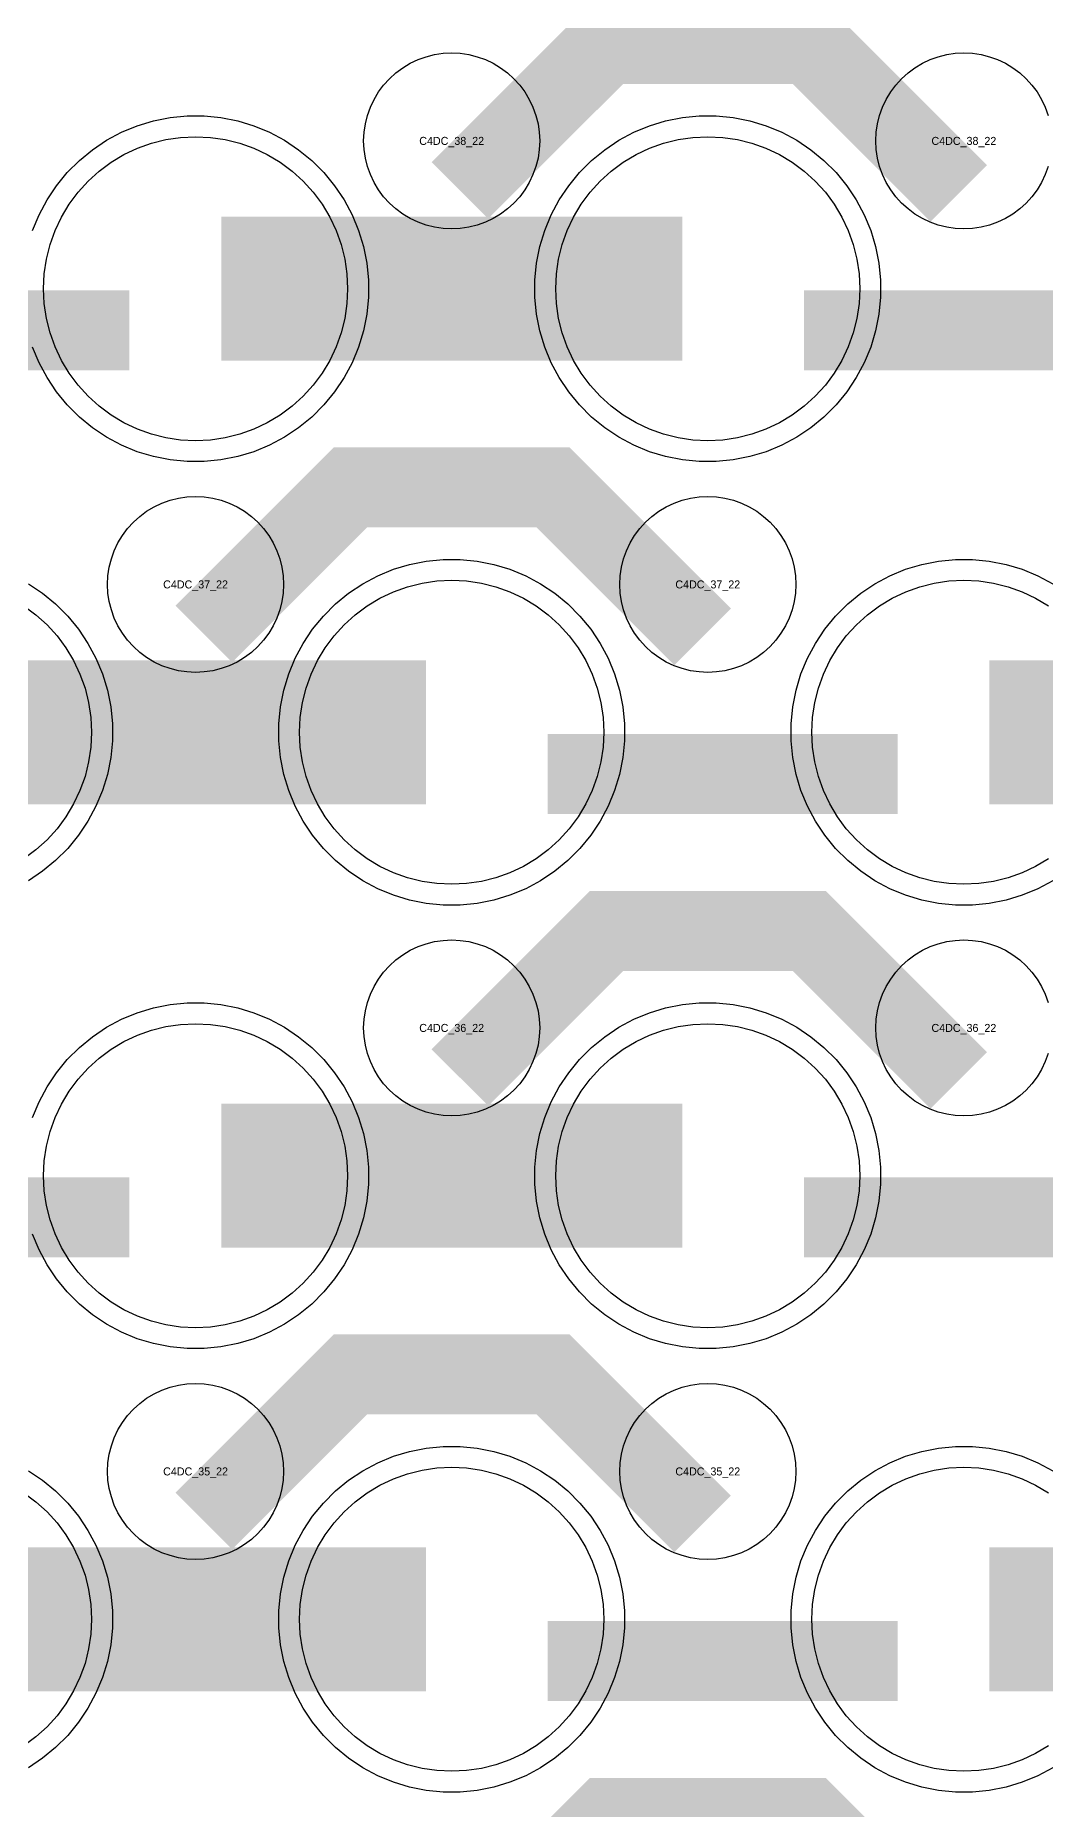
# Model space of a CAD drawing. Extents: x -11880 to 11880, y -14992 to 14992.
# Drawn here: x -5010 to -4694, y -10049 to -9495 of the extents above; entities that cross this region are included whole.
import ezdxf
from ezdxf.enums import TextEntityAlignment as Align

# ---------------------------------------------------------------- set-up
doc = ezdxf.new("R2010")
doc.units = 0
doc.header["$MEASUREMENT"] = 0
for name, color, linetype in [('GDS_775_DT_237', 138, 'CONTINUOUS'), ('RDL1_FS', 34, 'CONTINUOUS'), ('RDL_BS', 160, 'CONTINUOUS')]:
    doc.layers.add(name, color=color, linetype=linetype)

msp = doc.modelspace()

# ---------------------------------------------------------------- linework, layer by layer
at = {"layer": 'RDL1_FS'}
for points in [[(-4960, -9621.639), (-4964.657, -9621.41), (-4969.268, -9620.726), (-4973.791, -9619.594), (-4978.181, -9618.022), (-4982.395, -9616.03), (-4986.395, -9613.632), (-4990.14, -9610.854), (-4993.594, -9607.724), (-4996.724, -9604.27), (-4999.502, -9600.525), (-5001.9, -9596.525), (-5003.892, -9592.311), (-5005.464, -9587.921), (-5006.596, -9583.398), (-5007.28, -9578.787), (-5007.509, -9574.13), (-5007.28, -9569.473), (-5006.596, -9564.862), (-5005.464, -9560.339), (-5003.892, -9555.949), (-5001.9, -9551.735), (-4999.502, -9547.735), (-4996.724, -9543.99), (-4993.594, -9540.536), (-4990.14, -9537.406), (-4986.395, -9534.628), (-4982.395, -9532.23), (-4978.181, -9530.238), (-4973.791, -9528.666), (-4969.268, -9527.534), (-4964.657, -9526.85), (-4960, -9526.621), (-4955.343, -9526.85), (-4950.732, -9527.534), (-4946.209, -9528.666), (-4941.819, -9530.238), (-4937.605, -9532.23), (-4933.605, -9534.628), (-4929.86, -9537.406), (-4926.406, -9540.536), (-4923.276, -9543.99), (-4920.498, -9547.735), (-4918.1, -9551.735), (-4916.108, -9555.949), (-4914.536, -9560.339), (-4913.404, -9564.862), (-4912.72, -9569.473), (-4912.491, -9574.13), (-4912.72, -9578.787), (-4913.404, -9583.398), (-4914.536, -9587.921), (-4916.108, -9592.311), (-4918.1, -9596.525), (-4920.498, -9600.525), (-4923.276, -9604.27), (-4926.406, -9607.724), (-4929.86, -9610.854), (-4933.605, -9613.632), (-4937.605, -9616.03), (-4941.819, -9618.022), (-4946.209, -9619.594), (-4950.732, -9620.726), (-4955.343, -9621.41)], [(-4800, -9621.639), (-4804.657, -9621.41), (-4809.268, -9620.726), (-4813.791, -9619.594), (-4818.181, -9618.022), (-4822.395, -9616.03), (-4826.395, -9613.632), (-4830.14, -9610.854), (-4833.594, -9607.724), (-4836.724, -9604.27), (-4839.502, -9600.525), (-4841.9, -9596.525), (-4843.892, -9592.311), (-4845.464, -9587.921), (-4846.596, -9583.398), (-4847.28, -9578.787), (-4847.509, -9574.13), (-4847.28, -9569.473), (-4846.596, -9564.862), (-4845.464, -9560.339), (-4843.892, -9555.949), (-4841.9, -9551.735), (-4839.502, -9547.735), (-4836.724, -9543.99), (-4833.594, -9540.536), (-4830.14, -9537.406), (-4826.395, -9534.628), (-4822.395, -9532.23), (-4818.181, -9530.238), (-4813.791, -9528.666), (-4809.268, -9527.534), (-4804.657, -9526.85), (-4800, -9526.621), (-4795.343, -9526.85), (-4790.732, -9527.534), (-4786.209, -9528.666), (-4781.819, -9530.238), (-4777.605, -9532.23), (-4773.605, -9534.628), (-4769.86, -9537.406), (-4766.406, -9540.536), (-4763.276, -9543.99), (-4760.498, -9547.735), (-4758.1, -9551.735), (-4756.108, -9555.949), (-4754.536, -9560.339), (-4753.404, -9564.862), (-4752.72, -9569.473), (-4752.491, -9574.13), (-4752.72, -9578.787), (-4753.404, -9583.398), (-4754.536, -9587.921), (-4756.108, -9592.311), (-4758.1, -9596.525), (-4760.498, -9600.525), (-4763.276, -9604.27), (-4766.406, -9607.724), (-4769.86, -9610.854), (-4773.605, -9613.632), (-4777.605, -9616.03), (-4781.819, -9618.022), (-4786.209, -9619.594), (-4790.732, -9620.726), (-4795.343, -9621.41)], [(-4880, -9760.204), (-4884.657, -9759.975), (-4889.268, -9759.291), (-4893.791, -9758.159), (-4898.181, -9756.587), (-4902.395, -9754.595), (-4906.395, -9752.197), (-4910.14, -9749.419), (-4913.594, -9746.289), (-4916.724, -9742.835), (-4919.502, -9739.09), (-4921.9, -9735.09), (-4923.892, -9730.876), (-4925.464, -9726.486), (-4926.596, -9721.963), (-4927.28, -9717.352), (-4927.509, -9712.695), (-4927.28, -9708.038), (-4926.596, -9703.427), (-4925.464, -9698.904), (-4923.892, -9694.514), (-4921.9, -9690.3), (-4919.502, -9686.3), (-4916.724, -9682.555), (-4913.594, -9679.101), (-4910.14, -9675.971), (-4906.395, -9673.193), (-4902.395, -9670.795), (-4898.181, -9668.803), (-4893.791, -9667.231), (-4889.268, -9666.099), (-4884.657, -9665.415), (-4880, -9665.186), (-4875.343, -9665.415), (-4870.732, -9666.099), (-4866.209, -9667.231), (-4861.819, -9668.803), (-4857.605, -9670.795), (-4853.605, -9673.193), (-4849.86, -9675.971), (-4846.406, -9679.101), (-4843.276, -9682.555), (-4840.498, -9686.3), (-4838.1, -9690.3), (-4836.108, -9694.514), (-4834.536, -9698.904), (-4833.404, -9703.427), (-4832.72, -9708.038), (-4832.491, -9712.695), (-4832.72, -9717.352), (-4833.404, -9721.963), (-4834.536, -9726.486), (-4836.108, -9730.876), (-4838.1, -9735.09), (-4840.498, -9739.09), (-4843.276, -9742.835), (-4846.406, -9746.289), (-4849.86, -9749.419), (-4853.605, -9752.197), (-4857.605, -9754.595), (-4861.819, -9756.587), (-4866.209, -9758.159), (-4870.732, -9759.291), (-4875.343, -9759.975)]]:
    msp.add_lwpolyline(points, close=True, dxfattribs=at)
for points in [[(-4951.998, -9574.13, 45, 45, 0), (-4879.998, -9574.13, 45, 45, 0)], [(-4879.998, -9574.13, 45, 45, 0), (-4807.998, -9574.13, 45, 45, 0)], [(-5031.998, -9712.695, 45, 45, 0), (-4959.998, -9712.695, 45, 45, 0)], [(-4959.998, -9712.695, 45, 45, 0), (-4887.998, -9712.695, 45, 45, 0)], [(-4711.998, -9712.695, 45, 45, 0), (-4639.998, -9712.695, 45, 45, 0)]]:
    msp.add_lwpolyline(points, format="xyseb", dxfattribs=at)
for points in [[(-4693.605, -9752.197), (-4697.605, -9754.595), (-4701.819, -9756.587), (-4706.209, -9758.159), (-4710.732, -9759.291), (-4715.343, -9759.975), (-4720, -9760.204), (-4724.657, -9759.975), (-4729.268, -9759.291), (-4733.791, -9758.159), (-4738.181, -9756.587), (-4742.395, -9754.595), (-4746.395, -9752.197), (-4750.14, -9749.419), (-4753.594, -9746.289), (-4756.724, -9742.835), (-4759.502, -9739.09), (-4761.9, -9735.09), (-4763.892, -9730.876), (-4765.464, -9726.486), (-4766.596, -9721.963), (-4767.28, -9717.352), (-4767.509, -9712.695), (-4767.28, -9708.038), (-4766.596, -9703.427), (-4765.464, -9698.904), (-4763.892, -9694.514), (-4761.9, -9690.3), (-4759.502, -9686.3), (-4756.724, -9682.555), (-4753.594, -9679.101), (-4750.14, -9675.971), (-4746.395, -9673.193), (-4742.395, -9670.795), (-4738.181, -9668.803), (-4733.791, -9667.231), (-4729.268, -9666.099), (-4724.657, -9665.415), (-4720, -9665.186), (-4715.343, -9665.415), (-4710.732, -9666.099), (-4706.209, -9667.231), (-4701.819, -9668.803), (-4697.605, -9670.795), (-4693.605, -9673.193)], [(-5013.605, -9673.193), (-5009.86, -9675.971), (-5006.406, -9679.101), (-5003.276, -9682.555), (-5000.498, -9686.3), (-4998.1, -9690.3), (-4996.108, -9694.514), (-4994.536, -9698.904), (-4993.404, -9703.427), (-4992.72, -9708.038), (-4992.491, -9712.695), (-4992.72, -9717.352), (-4993.404, -9721.963), (-4994.536, -9726.486), (-4996.108, -9730.876), (-4998.1, -9735.09), (-5000.498, -9739.09), (-5003.276, -9742.835), (-5006.406, -9746.289), (-5009.86, -9749.419), (-5013.605, -9752.197)]]:
    msp.add_lwpolyline(points, dxfattribs=at)
at = {"layer": 'RDL1_FS', "color": 240, "true_color": 0xed1f24}
for points in [[(-4960, -9898.769), (-4964.657, -9898.54), (-4969.268, -9897.856), (-4973.791, -9896.724), (-4978.181, -9895.152), (-4982.395, -9893.16), (-4986.395, -9890.762), (-4990.14, -9887.984), (-4993.594, -9884.854), (-4996.724, -9881.4), (-4999.502, -9877.655), (-5001.9, -9873.655), (-5003.892, -9869.441), (-5005.464, -9865.051), (-5006.596, -9860.528), (-5007.28, -9855.917), (-5007.509, -9851.26), (-5007.28, -9846.603), (-5006.596, -9841.992), (-5005.464, -9837.469), (-5003.892, -9833.079), (-5001.9, -9828.865), (-4999.502, -9824.865), (-4996.724, -9821.12), (-4993.594, -9817.666), (-4990.14, -9814.536), (-4986.395, -9811.758), (-4982.395, -9809.36), (-4978.181, -9807.368), (-4973.791, -9805.796), (-4969.268, -9804.664), (-4964.657, -9803.98), (-4960, -9803.751), (-4955.343, -9803.98), (-4950.732, -9804.664), (-4946.209, -9805.796), (-4941.819, -9807.368), (-4937.605, -9809.36), (-4933.605, -9811.758), (-4929.86, -9814.536), (-4926.406, -9817.666), (-4923.276, -9821.12), (-4920.498, -9824.865), (-4918.1, -9828.865), (-4916.108, -9833.079), (-4914.536, -9837.469), (-4913.404, -9841.992), (-4912.72, -9846.603), (-4912.491, -9851.26), (-4912.72, -9855.917), (-4913.404, -9860.528), (-4914.536, -9865.051), (-4916.108, -9869.441), (-4918.1, -9873.655), (-4920.498, -9877.655), (-4923.276, -9881.4), (-4926.406, -9884.854), (-4929.86, -9887.984), (-4933.605, -9890.762), (-4937.605, -9893.16), (-4941.819, -9895.152), (-4946.209, -9896.724), (-4950.732, -9897.856), (-4955.343, -9898.54)], [(-4800, -9898.769), (-4804.657, -9898.54), (-4809.268, -9897.856), (-4813.791, -9896.724), (-4818.181, -9895.152), (-4822.395, -9893.16), (-4826.395, -9890.762), (-4830.14, -9887.984), (-4833.594, -9884.854), (-4836.724, -9881.4), (-4839.502, -9877.655), (-4841.9, -9873.655), (-4843.892, -9869.441), (-4845.464, -9865.051), (-4846.596, -9860.528), (-4847.28, -9855.917), (-4847.509, -9851.26), (-4847.28, -9846.603), (-4846.596, -9841.992), (-4845.464, -9837.469), (-4843.892, -9833.079), (-4841.9, -9828.865), (-4839.502, -9824.865), (-4836.724, -9821.12), (-4833.594, -9817.666), (-4830.14, -9814.536), (-4826.395, -9811.758), (-4822.395, -9809.36), (-4818.181, -9807.368), (-4813.791, -9805.796), (-4809.268, -9804.664), (-4804.657, -9803.98), (-4800, -9803.751), (-4795.343, -9803.98), (-4790.732, -9804.664), (-4786.209, -9805.796), (-4781.819, -9807.368), (-4777.605, -9809.36), (-4773.605, -9811.758), (-4769.86, -9814.536), (-4766.406, -9817.666), (-4763.276, -9821.12), (-4760.498, -9824.865), (-4758.1, -9828.865), (-4756.108, -9833.079), (-4754.536, -9837.469), (-4753.404, -9841.992), (-4752.72, -9846.603), (-4752.491, -9851.26), (-4752.72, -9855.917), (-4753.404, -9860.528), (-4754.536, -9865.051), (-4756.108, -9869.441), (-4758.1, -9873.655), (-4760.498, -9877.655), (-4763.276, -9881.4), (-4766.406, -9884.854), (-4769.86, -9887.984), (-4773.605, -9890.762), (-4777.605, -9893.16), (-4781.819, -9895.152), (-4786.209, -9896.724), (-4790.732, -9897.856), (-4795.343, -9898.54)], [(-4880, -10037.329), (-4884.657, -10037.1), (-4889.268, -10036.416), (-4893.791, -10035.284), (-4898.181, -10033.712), (-4902.395, -10031.72), (-4906.395, -10029.322), (-4910.14, -10026.544), (-4913.594, -10023.414), (-4916.724, -10019.96), (-4919.502, -10016.215), (-4921.9, -10012.215), (-4923.892, -10008.001), (-4925.464, -10003.611), (-4926.596, -9999.088), (-4927.28, -9994.477), (-4927.509, -9989.82), (-4927.28, -9985.163), (-4926.596, -9980.552), (-4925.464, -9976.029), (-4923.892, -9971.639), (-4921.9, -9967.425), (-4919.502, -9963.425), (-4916.724, -9959.68), (-4913.594, -9956.226), (-4910.14, -9953.096), (-4906.395, -9950.318), (-4902.395, -9947.92), (-4898.181, -9945.928), (-4893.791, -9944.356), (-4889.268, -9943.224), (-4884.657, -9942.54), (-4880, -9942.311), (-4875.343, -9942.54), (-4870.732, -9943.224), (-4866.209, -9944.356), (-4861.819, -9945.928), (-4857.605, -9947.92), (-4853.605, -9950.318), (-4849.86, -9953.096), (-4846.406, -9956.226), (-4843.276, -9959.68), (-4840.498, -9963.425), (-4838.1, -9967.425), (-4836.108, -9971.639), (-4834.536, -9976.029), (-4833.404, -9980.552), (-4832.72, -9985.163), (-4832.491, -9989.82), (-4832.72, -9994.477), (-4833.404, -9999.088), (-4834.536, -10003.611), (-4836.108, -10008.001), (-4838.1, -10012.215), (-4840.498, -10016.215), (-4843.276, -10019.96), (-4846.406, -10023.414), (-4849.86, -10026.544), (-4853.605, -10029.322), (-4857.605, -10031.72), (-4861.819, -10033.712), (-4866.209, -10035.284), (-4870.732, -10036.416), (-4875.343, -10037.1)]]:
    msp.add_lwpolyline(points, close=True, dxfattribs=at)
for points in [[(-4951.998, -9851.26, 45, 45, 0), (-4879.998, -9851.26, 45, 45, 0)], [(-4879.998, -9851.26, 45, 45, 0), (-4807.998, -9851.26, 45, 45, 0)], [(-5031.998, -9989.82, 45, 45, 0), (-4959.998, -9989.82, 45, 45, 0)], [(-4959.998, -9989.82, 45, 45, 0), (-4887.998, -9989.82, 45, 45, 0)], [(-4711.998, -9989.82, 45, 45, 0), (-4639.998, -9989.82, 45, 45, 0)]]:
    msp.add_lwpolyline(points, format="xyseb", dxfattribs=at)
for points in [[(-4693.605, -10029.322), (-4697.605, -10031.72), (-4701.819, -10033.712), (-4706.209, -10035.284), (-4710.732, -10036.416), (-4715.343, -10037.1), (-4720, -10037.329), (-4724.657, -10037.1), (-4729.268, -10036.416), (-4733.791, -10035.284), (-4738.181, -10033.712), (-4742.395, -10031.72), (-4746.395, -10029.322), (-4750.14, -10026.544), (-4753.594, -10023.414), (-4756.724, -10019.96), (-4759.502, -10016.215), (-4761.9, -10012.215), (-4763.892, -10008.001), (-4765.464, -10003.611), (-4766.596, -9999.088), (-4767.28, -9994.477), (-4767.509, -9989.82), (-4767.28, -9985.163), (-4766.596, -9980.552), (-4765.464, -9976.029), (-4763.892, -9971.639), (-4761.9, -9967.425), (-4759.502, -9963.425), (-4756.724, -9959.68), (-4753.594, -9956.226), (-4750.14, -9953.096), (-4746.395, -9950.318), (-4742.395, -9947.92), (-4738.181, -9945.928), (-4733.791, -9944.356), (-4729.268, -9943.224), (-4724.657, -9942.54), (-4720, -9942.311), (-4715.343, -9942.54), (-4710.732, -9943.224), (-4706.209, -9944.356), (-4701.819, -9945.928), (-4697.605, -9947.92), (-4693.605, -9950.318)], [(-5013.605, -9950.318), (-5009.86, -9953.096), (-5006.406, -9956.226), (-5003.276, -9959.68), (-5000.498, -9963.425), (-4998.1, -9967.425), (-4996.108, -9971.639), (-4994.536, -9976.029), (-4993.404, -9980.552), (-4992.72, -9985.163), (-4992.491, -9989.82), (-4992.72, -9994.477), (-4993.404, -9999.088), (-4994.536, -10003.611), (-4996.108, -10008.001), (-4998.1, -10012.215), (-5000.498, -10016.215), (-5003.276, -10019.96), (-5006.406, -10023.414), (-5009.86, -10026.544), (-5013.605, -10029.322)]]:
    msp.add_lwpolyline(points, dxfattribs=at)
at = {"layer": 'RDL_BS'}
for points in [[(-4877.438, -9543.444, 25, 25, 0), (-4831.623, -9497.629, 25, 25, 0), (-4798.07, -9497.629, 25, 25, 0)], [(-4721.599, -9544.343, 25, 25, 0), (-4768.313, -9497.629, 25, 25, 0), (-4798.071, -9497.629, 25, 25, 0)], [(-5089.984, -9587.143, 25, 25, 0), (-4980.719, -9587.143, 25, 25, 0)], [(-4769.984, -9587.143, 25, 25, 0), (-4660.719, -9587.143, 25, 25, 0)], [(-4957.438, -9682.009, 25, 25, 0), (-4911.623, -9636.194, 25, 25, 0), (-4878.07, -9636.194, 25, 25, 0)], [(-4801.599, -9682.908, 25, 25, 0), (-4848.313, -9636.194, 25, 25, 0), (-4878.071, -9636.194, 25, 25, 0)], [(-4849.984, -9725.708, 25, 25, 0), (-4740.719, -9725.708, 25, 25, 0)], [(-4877.438, -9820.574, 25, 25, 0), (-4831.623, -9774.759, 25, 25, 0), (-4798.07, -9774.759, 25, 25, 0)], [(-4721.599, -9821.473, 25, 25, 0), (-4768.313, -9774.759, 25, 25, 0), (-4798.071, -9774.759, 25, 25, 0)], [(-4957.438, -9959.134, 25, 25, 0), (-4911.623, -9913.319, 25, 25, 0), (-4878.07, -9913.319, 25, 25, 0)], [(-4801.599, -9960.033, 25, 25, 0), (-4848.313, -9913.319, 25, 25, 0), (-4878.071, -9913.319, 25, 25, 0)], [(-4877.438, -10097.699, 25, 25, 0), (-4831.623, -10051.884, 25, 25, 0), (-4798.07, -10051.884, 25, 25, 0)], [(-4721.599, -10098.598, 25, 25, 0), (-4768.313, -10051.884, 25, 25, 0), (-4798.071, -10051.884, 25, 25, 0)]]:
    msp.add_lwpolyline(points, format="xyseb", dxfattribs=at)
for points in [[(-4880, -9555.436), (-4882.693, -9555.304), (-4885.365, -9554.908), (-4887.984, -9554.251), (-4890.519, -9553.344), (-4892.956, -9552.192), (-4895.28, -9550.799), (-4897.443, -9549.196), (-4899.442, -9547.384), (-4901.254, -9545.385), (-4902.857, -9543.222), (-4904.25, -9540.898), (-4905.402, -9538.461), (-4906.309, -9535.926), (-4906.966, -9533.307), (-4907.362, -9530.635), (-4907.494, -9527.942), (-4907.362, -9525.249), (-4906.966, -9522.577), (-4906.309, -9519.958), (-4905.402, -9517.423), (-4904.25, -9514.986), (-4902.857, -9512.662), (-4901.254, -9510.499), (-4899.442, -9508.5), (-4897.443, -9506.688), (-4895.28, -9505.085), (-4892.956, -9503.692), (-4890.519, -9502.54), (-4887.984, -9501.633), (-4885.365, -9500.976), (-4882.693, -9500.58), (-4880, -9500.448), (-4877.307, -9500.58), (-4874.635, -9500.976), (-4872.016, -9501.633), (-4869.481, -9502.54), (-4867.044, -9503.692), (-4864.72, -9505.085), (-4862.557, -9506.688), (-4860.558, -9508.5), (-4858.746, -9510.499), (-4857.143, -9512.662), (-4855.75, -9514.986), (-4854.598, -9517.423), (-4853.691, -9519.958), (-4853.034, -9522.577), (-4852.638, -9525.249), (-4852.506, -9527.942), (-4852.638, -9530.635), (-4853.034, -9533.307), (-4853.691, -9535.926), (-4854.598, -9538.461), (-4855.75, -9540.898), (-4857.143, -9543.222), (-4858.746, -9545.385), (-4860.558, -9547.384), (-4862.557, -9549.196), (-4864.72, -9550.799), (-4867.044, -9552.192), (-4869.481, -9553.344), (-4872.016, -9554.251), (-4874.635, -9554.908), (-4877.307, -9555.304)], [(-4802.644, -9628.13), (-4807.938, -9627.613), (-4813.165, -9626.567), (-4818.205, -9625.036), (-4823.115, -9623.005), (-4827.777, -9620.513), (-4832.191, -9617.566), (-4836.292, -9614.204), (-4840.074, -9610.422), (-4843.436, -9606.321), (-4846.383, -9601.907), (-4848.875, -9597.245), (-4850.906, -9592.335), (-4852.437, -9587.295), (-4853.483, -9582.068), (-4854, -9576.774), (-4854, -9571.486), (-4853.483, -9566.192), (-4852.437, -9560.965), (-4850.906, -9555.925), (-4848.875, -9551.015), (-4846.383, -9546.353), (-4843.436, -9541.939), (-4840.074, -9537.838), (-4836.292, -9534.056), (-4832.191, -9530.694), (-4827.777, -9527.747), (-4823.115, -9525.255), (-4818.205, -9523.224), (-4813.165, -9521.693), (-4807.938, -9520.647), (-4802.644, -9520.13), (-4797.356, -9520.13), (-4792.062, -9520.647), (-4786.835, -9521.693), (-4781.795, -9523.224), (-4776.885, -9525.255), (-4772.223, -9527.747), (-4767.809, -9530.694), (-4763.708, -9534.056), (-4759.926, -9537.838), (-4756.564, -9541.939), (-4753.617, -9546.353), (-4751.125, -9551.015), (-4749.094, -9555.925), (-4747.563, -9560.965), (-4746.517, -9566.192), (-4746, -9571.486), (-4746, -9576.774), (-4746.517, -9582.068), (-4747.563, -9587.295), (-4749.094, -9592.335), (-4751.125, -9597.245), (-4753.617, -9601.907), (-4756.564, -9606.321), (-4759.926, -9610.422), (-4763.708, -9614.204), (-4767.809, -9617.566), (-4772.223, -9620.513), (-4776.885, -9623.005), (-4781.795, -9625.036), (-4786.835, -9626.567), (-4792.062, -9627.613), (-4797.356, -9628.13)], [(-4960, -9694.001), (-4962.693, -9693.869), (-4965.365, -9693.473), (-4967.984, -9692.816), (-4970.519, -9691.909), (-4972.956, -9690.757), (-4975.28, -9689.364), (-4977.443, -9687.761), (-4979.442, -9685.949), (-4981.254, -9683.95), (-4982.857, -9681.787), (-4984.25, -9679.463), (-4985.402, -9677.026), (-4986.309, -9674.491), (-4986.966, -9671.872), (-4987.362, -9669.2), (-4987.494, -9666.507), (-4987.362, -9663.814), (-4986.966, -9661.142), (-4986.309, -9658.523), (-4985.402, -9655.988), (-4984.25, -9653.551), (-4982.857, -9651.227), (-4981.254, -9649.064), (-4979.442, -9647.065), (-4977.443, -9645.253), (-4975.28, -9643.65), (-4972.956, -9642.257), (-4970.519, -9641.105), (-4967.984, -9640.198), (-4965.365, -9639.541), (-4962.693, -9639.145), (-4960, -9639.013), (-4957.307, -9639.145), (-4954.635, -9639.541), (-4952.016, -9640.198), (-4949.481, -9641.105), (-4947.044, -9642.257), (-4944.72, -9643.65), (-4942.557, -9645.253), (-4940.558, -9647.065), (-4938.746, -9649.064), (-4937.143, -9651.227), (-4935.75, -9653.551), (-4934.598, -9655.988), (-4933.691, -9658.523), (-4933.034, -9661.142), (-4932.638, -9663.814), (-4932.506, -9666.507), (-4932.638, -9669.2), (-4933.034, -9671.872), (-4933.691, -9674.491), (-4934.598, -9677.026), (-4935.75, -9679.463), (-4937.143, -9681.787), (-4938.746, -9683.95), (-4940.558, -9685.949), (-4942.557, -9687.761), (-4944.72, -9689.364), (-4947.044, -9690.757), (-4949.481, -9691.909), (-4952.016, -9692.816), (-4954.635, -9693.473), (-4957.307, -9693.869)], [(-4800, -9694.001), (-4802.693, -9693.869), (-4805.365, -9693.473), (-4807.984, -9692.816), (-4810.519, -9691.909), (-4812.956, -9690.757), (-4815.28, -9689.364), (-4817.443, -9687.761), (-4819.442, -9685.949), (-4821.254, -9683.95), (-4822.857, -9681.787), (-4824.25, -9679.463), (-4825.402, -9677.026), (-4826.309, -9674.491), (-4826.966, -9671.872), (-4827.362, -9669.2), (-4827.494, -9666.507), (-4827.362, -9663.814), (-4826.966, -9661.142), (-4826.309, -9658.523), (-4825.402, -9655.988), (-4824.25, -9653.551), (-4822.857, -9651.227), (-4821.254, -9649.064), (-4819.442, -9647.065), (-4817.443, -9645.253), (-4815.28, -9643.65), (-4812.956, -9642.257), (-4810.519, -9641.105), (-4807.984, -9640.198), (-4805.365, -9639.541), (-4802.693, -9639.145), (-4800, -9639.013), (-4797.307, -9639.145), (-4794.635, -9639.541), (-4792.016, -9640.198), (-4789.481, -9641.105), (-4787.044, -9642.257), (-4784.72, -9643.65), (-4782.557, -9645.253), (-4780.558, -9647.065), (-4778.746, -9649.064), (-4777.143, -9651.227), (-4775.75, -9653.551), (-4774.598, -9655.988), (-4773.691, -9658.523), (-4773.034, -9661.142), (-4772.638, -9663.814), (-4772.506, -9666.507), (-4772.638, -9669.2), (-4773.034, -9671.872), (-4773.691, -9674.491), (-4774.598, -9677.026), (-4775.75, -9679.463), (-4777.143, -9681.787), (-4778.746, -9683.95), (-4780.558, -9685.949), (-4782.557, -9687.761), (-4784.72, -9689.364), (-4787.044, -9690.757), (-4789.481, -9691.909), (-4792.016, -9692.816), (-4794.635, -9693.473), (-4797.307, -9693.869)], [(-4882.644, -9766.695), (-4887.938, -9766.178), (-4893.165, -9765.132), (-4898.205, -9763.601), (-4903.115, -9761.57), (-4907.777, -9759.078), (-4912.191, -9756.131), (-4916.292, -9752.769), (-4920.074, -9748.987), (-4923.436, -9744.886), (-4926.383, -9740.472), (-4928.875, -9735.81), (-4930.906, -9730.9), (-4932.437, -9725.86), (-4933.483, -9720.633), (-4934, -9715.339), (-4934, -9710.051), (-4933.483, -9704.757), (-4932.437, -9699.53), (-4930.906, -9694.49), (-4928.875, -9689.58), (-4926.383, -9684.918), (-4923.436, -9680.504), (-4920.074, -9676.403), (-4916.292, -9672.621), (-4912.191, -9669.259), (-4907.777, -9666.312), (-4903.115, -9663.82), (-4898.205, -9661.789), (-4893.165, -9660.258), (-4887.938, -9659.212), (-4882.644, -9658.695), (-4877.356, -9658.695), (-4872.062, -9659.212), (-4866.835, -9660.258), (-4861.795, -9661.789), (-4856.885, -9663.82), (-4852.223, -9666.312), (-4847.809, -9669.259), (-4843.708, -9672.621), (-4839.926, -9676.403), (-4836.564, -9680.504), (-4833.617, -9684.918), (-4831.125, -9689.58), (-4829.094, -9694.49), (-4827.563, -9699.53), (-4826.517, -9704.757), (-4826, -9710.051), (-4826, -9715.339), (-4826.517, -9720.633), (-4827.563, -9725.86), (-4829.094, -9730.9), (-4831.125, -9735.81), (-4833.617, -9740.472), (-4836.564, -9744.886), (-4839.926, -9748.987), (-4843.708, -9752.769), (-4847.809, -9756.131), (-4852.223, -9759.078), (-4856.885, -9761.57), (-4861.795, -9763.601), (-4866.835, -9765.132), (-4872.062, -9766.178), (-4877.356, -9766.695)], [(-4880, -9832.566), (-4882.693, -9832.434), (-4885.365, -9832.038), (-4887.984, -9831.381), (-4890.519, -9830.474), (-4892.956, -9829.322), (-4895.28, -9827.929), (-4897.443, -9826.326), (-4899.442, -9824.514), (-4901.254, -9822.515), (-4902.857, -9820.352), (-4904.25, -9818.028), (-4905.402, -9815.591), (-4906.309, -9813.056), (-4906.966, -9810.437), (-4907.362, -9807.765), (-4907.494, -9805.072), (-4907.362, -9802.379), (-4906.966, -9799.707), (-4906.309, -9797.088), (-4905.402, -9794.553), (-4904.25, -9792.116), (-4902.857, -9789.792), (-4901.254, -9787.629), (-4899.442, -9785.63), (-4897.443, -9783.818), (-4895.28, -9782.215), (-4892.956, -9780.822), (-4890.519, -9779.67), (-4887.984, -9778.763), (-4885.365, -9778.106), (-4882.693, -9777.71), (-4880, -9777.578), (-4877.307, -9777.71), (-4874.635, -9778.106), (-4872.016, -9778.763), (-4869.481, -9779.67), (-4867.044, -9780.822), (-4864.72, -9782.215), (-4862.557, -9783.818), (-4860.558, -9785.63), (-4858.746, -9787.629), (-4857.143, -9789.792), (-4855.75, -9792.116), (-4854.598, -9794.553), (-4853.691, -9797.088), (-4853.034, -9799.707), (-4852.638, -9802.379), (-4852.506, -9805.072), (-4852.638, -9807.765), (-4853.034, -9810.437), (-4853.691, -9813.056), (-4854.598, -9815.591), (-4855.75, -9818.028), (-4857.143, -9820.352), (-4858.746, -9822.515), (-4860.558, -9824.514), (-4862.557, -9826.326), (-4864.72, -9827.929), (-4867.044, -9829.322), (-4869.481, -9830.474), (-4872.016, -9831.381), (-4874.635, -9832.038), (-4877.307, -9832.434)], [(-4960, -9971.126), (-4962.693, -9970.994), (-4965.365, -9970.598), (-4967.984, -9969.941), (-4970.519, -9969.034), (-4972.956, -9967.882), (-4975.28, -9966.489), (-4977.443, -9964.886), (-4979.442, -9963.074), (-4981.254, -9961.075), (-4982.857, -9958.912), (-4984.25, -9956.588), (-4985.402, -9954.151), (-4986.309, -9951.616), (-4986.966, -9948.997), (-4987.362, -9946.325), (-4987.494, -9943.632), (-4987.362, -9940.939), (-4986.966, -9938.267), (-4986.309, -9935.648), (-4985.402, -9933.113), (-4984.25, -9930.676), (-4982.857, -9928.352), (-4981.254, -9926.189), (-4979.442, -9924.19), (-4977.443, -9922.378), (-4975.28, -9920.775), (-4972.956, -9919.382), (-4970.519, -9918.23), (-4967.984, -9917.323), (-4965.365, -9916.666), (-4962.693, -9916.27), (-4960, -9916.138), (-4957.307, -9916.27), (-4954.635, -9916.666), (-4952.016, -9917.323), (-4949.481, -9918.23), (-4947.044, -9919.382), (-4944.72, -9920.775), (-4942.557, -9922.378), (-4940.558, -9924.19), (-4938.746, -9926.189), (-4937.143, -9928.352), (-4935.75, -9930.676), (-4934.598, -9933.113), (-4933.691, -9935.648), (-4933.034, -9938.267), (-4932.638, -9940.939), (-4932.506, -9943.632), (-4932.638, -9946.325), (-4933.034, -9948.997), (-4933.691, -9951.616), (-4934.598, -9954.151), (-4935.75, -9956.588), (-4937.143, -9958.912), (-4938.746, -9961.075), (-4940.558, -9963.074), (-4942.557, -9964.886), (-4944.72, -9966.489), (-4947.044, -9967.882), (-4949.481, -9969.034), (-4952.016, -9969.941), (-4954.635, -9970.598), (-4957.307, -9970.994)], [(-4800, -9971.126), (-4802.693, -9970.994), (-4805.365, -9970.598), (-4807.984, -9969.941), (-4810.519, -9969.034), (-4812.956, -9967.882), (-4815.28, -9966.489), (-4817.443, -9964.886), (-4819.442, -9963.074), (-4821.254, -9961.075), (-4822.857, -9958.912), (-4824.25, -9956.588), (-4825.402, -9954.151), (-4826.309, -9951.616), (-4826.966, -9948.997), (-4827.362, -9946.325), (-4827.494, -9943.632), (-4827.362, -9940.939), (-4826.966, -9938.267), (-4826.309, -9935.648), (-4825.402, -9933.113), (-4824.25, -9930.676), (-4822.857, -9928.352), (-4821.254, -9926.189), (-4819.442, -9924.19), (-4817.443, -9922.378), (-4815.28, -9920.775), (-4812.956, -9919.382), (-4810.519, -9918.23), (-4807.984, -9917.323), (-4805.365, -9916.666), (-4802.693, -9916.27), (-4800, -9916.138), (-4797.307, -9916.27), (-4794.635, -9916.666), (-4792.016, -9917.323), (-4789.481, -9918.23), (-4787.044, -9919.382), (-4784.72, -9920.775), (-4782.557, -9922.378), (-4780.558, -9924.19), (-4778.746, -9926.189), (-4777.143, -9928.352), (-4775.75, -9930.676), (-4774.598, -9933.113), (-4773.691, -9935.648), (-4773.034, -9938.267), (-4772.638, -9940.939), (-4772.506, -9943.632), (-4772.638, -9946.325), (-4773.034, -9948.997), (-4773.691, -9951.616), (-4774.598, -9954.151), (-4775.75, -9956.588), (-4777.143, -9958.912), (-4778.746, -9961.075), (-4780.558, -9963.074), (-4782.557, -9964.886), (-4784.72, -9966.489), (-4787.044, -9967.882), (-4789.481, -9969.034), (-4792.016, -9969.941), (-4794.635, -9970.598), (-4797.307, -9970.994)]]:
    msp.add_lwpolyline(points, close=True, dxfattribs=at)
for points in [[(-4693.691, -9535.926), (-4694.598, -9538.461), (-4695.75, -9540.898), (-4697.143, -9543.222), (-4698.746, -9545.385), (-4700.558, -9547.384), (-4702.557, -9549.196), (-4704.72, -9550.799), (-4707.044, -9552.192), (-4709.481, -9553.344), (-4712.016, -9554.251), (-4714.635, -9554.908), (-4717.307, -9555.304), (-4720, -9555.436), (-4722.693, -9555.304), (-4725.365, -9554.908), (-4727.984, -9554.251), (-4730.519, -9553.344), (-4732.956, -9552.192), (-4735.28, -9550.799), (-4737.443, -9549.196), (-4739.442, -9547.384), (-4741.254, -9545.385), (-4742.857, -9543.222), (-4744.25, -9540.898), (-4745.402, -9538.461), (-4746.309, -9535.926), (-4746.966, -9533.307), (-4747.362, -9530.635), (-4747.494, -9527.942), (-4747.362, -9525.249), (-4746.966, -9522.577), (-4746.309, -9519.958), (-4745.402, -9517.423), (-4744.25, -9514.986), (-4742.857, -9512.662), (-4741.254, -9510.499), (-4739.442, -9508.5), (-4737.443, -9506.688), (-4735.28, -9505.085), (-4732.956, -9503.692), (-4730.519, -9502.54), (-4727.984, -9501.633), (-4725.365, -9500.976), (-4722.693, -9500.58), (-4720, -9500.448), (-4717.307, -9500.58), (-4714.635, -9500.976), (-4712.016, -9501.633), (-4709.481, -9502.54), (-4707.044, -9503.692), (-4704.72, -9505.085), (-4702.557, -9506.688), (-4700.558, -9508.5), (-4698.746, -9510.499), (-4697.143, -9512.662), (-4695.75, -9514.986), (-4694.598, -9517.423), (-4693.691, -9519.958)], [(-5010.906, -9555.925), (-5008.875, -9551.015), (-5006.383, -9546.353), (-5003.436, -9541.939), (-5000.074, -9537.838), (-4996.292, -9534.056), (-4992.191, -9530.694), (-4987.777, -9527.747), (-4983.115, -9525.255), (-4978.205, -9523.224), (-4973.165, -9521.693), (-4967.938, -9520.647), (-4962.644, -9520.13), (-4957.356, -9520.13), (-4952.062, -9520.647), (-4946.835, -9521.693), (-4941.795, -9523.224), (-4936.885, -9525.255), (-4932.223, -9527.747), (-4927.809, -9530.694), (-4923.708, -9534.056), (-4919.926, -9537.838), (-4916.564, -9541.939), (-4913.617, -9546.353), (-4911.125, -9551.015), (-4909.094, -9555.925), (-4907.563, -9560.965), (-4906.517, -9566.192), (-4906, -9571.486), (-4906, -9576.774), (-4906.517, -9582.068), (-4907.563, -9587.295), (-4909.094, -9592.335), (-4911.125, -9597.245), (-4913.617, -9601.907), (-4916.564, -9606.321), (-4919.926, -9610.422), (-4923.708, -9614.204), (-4927.809, -9617.566), (-4932.223, -9620.513), (-4936.885, -9623.005), (-4941.795, -9625.036), (-4946.835, -9626.567), (-4952.062, -9627.613), (-4957.356, -9628.13), (-4962.644, -9628.13), (-4967.938, -9627.613), (-4973.165, -9626.567), (-4978.205, -9625.036), (-4983.115, -9623.005), (-4987.777, -9620.513), (-4992.191, -9617.566), (-4996.292, -9614.204), (-5000.074, -9610.422), (-5003.436, -9606.321), (-5006.383, -9601.907), (-5008.875, -9597.245), (-5010.906, -9592.335)], [(-4692.223, -9759.078), (-4696.885, -9761.57), (-4701.795, -9763.601), (-4706.835, -9765.132), (-4712.062, -9766.178), (-4717.356, -9766.695), (-4722.644, -9766.695), (-4727.938, -9766.178), (-4733.165, -9765.132), (-4738.205, -9763.601), (-4743.115, -9761.57), (-4747.777, -9759.078), (-4752.191, -9756.131), (-4756.292, -9752.769), (-4760.074, -9748.987), (-4763.436, -9744.886), (-4766.383, -9740.472), (-4768.875, -9735.81), (-4770.906, -9730.9), (-4772.437, -9725.86), (-4773.483, -9720.633), (-4774, -9715.339), (-4774, -9710.051), (-4773.483, -9704.757), (-4772.437, -9699.53), (-4770.906, -9694.49), (-4768.875, -9689.58), (-4766.383, -9684.918), (-4763.436, -9680.504), (-4760.074, -9676.403), (-4756.292, -9672.621), (-4752.191, -9669.259), (-4747.777, -9666.312), (-4743.115, -9663.82), (-4738.205, -9661.789), (-4733.165, -9660.258), (-4727.938, -9659.212), (-4722.644, -9658.695), (-4717.356, -9658.695), (-4712.062, -9659.212), (-4706.835, -9660.258), (-4701.795, -9661.789), (-4696.885, -9663.82), (-4692.223, -9666.312)], [(-5012.223, -9666.312), (-5007.809, -9669.259), (-5003.708, -9672.621), (-4999.926, -9676.403), (-4996.564, -9680.504), (-4993.617, -9684.918), (-4991.125, -9689.58), (-4989.094, -9694.49), (-4987.563, -9699.53), (-4986.517, -9704.757), (-4986, -9710.051), (-4986, -9715.339), (-4986.517, -9720.633), (-4987.563, -9725.86), (-4989.094, -9730.9), (-4991.125, -9735.81), (-4993.617, -9740.472), (-4996.564, -9744.886), (-4999.926, -9748.987), (-5003.708, -9752.769), (-5007.809, -9756.131), (-5012.223, -9759.078)], [(-4693.691, -9813.056), (-4694.598, -9815.591), (-4695.75, -9818.028), (-4697.143, -9820.352), (-4698.746, -9822.515), (-4700.558, -9824.514), (-4702.557, -9826.326), (-4704.72, -9827.929), (-4707.044, -9829.322), (-4709.481, -9830.474), (-4712.016, -9831.381), (-4714.635, -9832.038), (-4717.307, -9832.434), (-4720, -9832.566), (-4722.693, -9832.434), (-4725.365, -9832.038), (-4727.984, -9831.381), (-4730.519, -9830.474), (-4732.956, -9829.322), (-4735.28, -9827.929), (-4737.443, -9826.326), (-4739.442, -9824.514), (-4741.254, -9822.515), (-4742.857, -9820.352), (-4744.25, -9818.028), (-4745.402, -9815.591), (-4746.309, -9813.056), (-4746.966, -9810.437), (-4747.362, -9807.765), (-4747.494, -9805.072), (-4747.362, -9802.379), (-4746.966, -9799.707), (-4746.309, -9797.088), (-4745.402, -9794.553), (-4744.25, -9792.116), (-4742.857, -9789.792), (-4741.254, -9787.629), (-4739.442, -9785.63), (-4737.443, -9783.818), (-4735.28, -9782.215), (-4732.956, -9780.822), (-4730.519, -9779.67), (-4727.984, -9778.763), (-4725.365, -9778.106), (-4722.693, -9777.71), (-4720, -9777.578), (-4717.307, -9777.71), (-4714.635, -9778.106), (-4712.016, -9778.763), (-4709.481, -9779.67), (-4707.044, -9780.822), (-4704.72, -9782.215), (-4702.557, -9783.818), (-4700.558, -9785.63), (-4698.746, -9787.629), (-4697.143, -9789.792), (-4695.75, -9792.116), (-4694.598, -9794.553), (-4693.691, -9797.088)]]:
    msp.add_lwpolyline(points, dxfattribs=at)
at = {"layer": 'RDL_BS', "color": 240, "true_color": 0xed1f24}
for points in [[(-5010.906, -9833.055), (-5008.875, -9828.145), (-5006.383, -9823.483), (-5003.436, -9819.069), (-5000.074, -9814.968), (-4996.292, -9811.186), (-4992.191, -9807.824), (-4987.777, -9804.877), (-4983.115, -9802.385), (-4978.205, -9800.354), (-4973.165, -9798.823), (-4967.938, -9797.777), (-4962.644, -9797.26), (-4957.356, -9797.26), (-4952.062, -9797.777), (-4946.835, -9798.823), (-4941.795, -9800.354), (-4936.885, -9802.385), (-4932.223, -9804.877), (-4927.809, -9807.824), (-4923.708, -9811.186), (-4919.926, -9814.968), (-4916.564, -9819.069), (-4913.617, -9823.483), (-4911.125, -9828.145), (-4909.094, -9833.055), (-4907.563, -9838.095), (-4906.517, -9843.322), (-4906, -9848.616), (-4906, -9853.904), (-4906.517, -9859.198), (-4907.563, -9864.425), (-4909.094, -9869.465), (-4911.125, -9874.375), (-4913.617, -9879.037), (-4916.564, -9883.451), (-4919.926, -9887.552), (-4923.708, -9891.334), (-4927.809, -9894.696), (-4932.223, -9897.643), (-4936.885, -9900.135), (-4941.795, -9902.166), (-4946.835, -9903.697), (-4952.062, -9904.743), (-4957.356, -9905.26), (-4962.644, -9905.26), (-4967.938, -9904.743), (-4973.165, -9903.697), (-4978.205, -9902.166), (-4983.115, -9900.135), (-4987.777, -9897.643), (-4992.191, -9894.696), (-4996.292, -9891.334), (-5000.074, -9887.552), (-5003.436, -9883.451), (-5006.383, -9879.037), (-5008.875, -9874.375), (-5010.906, -9869.465)], [(-4692.223, -10036.203), (-4696.885, -10038.695), (-4701.795, -10040.726), (-4706.835, -10042.257), (-4712.062, -10043.303), (-4717.356, -10043.82), (-4722.644, -10043.82), (-4727.938, -10043.303), (-4733.165, -10042.257), (-4738.205, -10040.726), (-4743.115, -10038.695), (-4747.777, -10036.203), (-4752.191, -10033.256), (-4756.292, -10029.894), (-4760.074, -10026.112), (-4763.436, -10022.011), (-4766.383, -10017.597), (-4768.875, -10012.935), (-4770.906, -10008.025), (-4772.437, -10002.985), (-4773.483, -9997.758), (-4774, -9992.464), (-4774, -9987.176), (-4773.483, -9981.882), (-4772.437, -9976.655), (-4770.906, -9971.615), (-4768.875, -9966.705), (-4766.383, -9962.043), (-4763.436, -9957.629), (-4760.074, -9953.528), (-4756.292, -9949.746), (-4752.191, -9946.384), (-4747.777, -9943.437), (-4743.115, -9940.945), (-4738.205, -9938.914), (-4733.165, -9937.383), (-4727.938, -9936.337), (-4722.644, -9935.82), (-4717.356, -9935.82), (-4712.062, -9936.337), (-4706.835, -9937.383), (-4701.795, -9938.914), (-4696.885, -9940.945), (-4692.223, -9943.437)], [(-5012.223, -9943.437), (-5007.809, -9946.384), (-5003.708, -9949.746), (-4999.926, -9953.528), (-4996.564, -9957.629), (-4993.617, -9962.043), (-4991.125, -9966.705), (-4989.094, -9971.615), (-4987.563, -9976.655), (-4986.517, -9981.882), (-4986, -9987.176), (-4986, -9992.464), (-4986.517, -9997.758), (-4987.563, -10002.985), (-4989.094, -10008.025), (-4991.125, -10012.935), (-4993.617, -10017.597), (-4996.564, -10022.011), (-4999.926, -10026.112), (-5003.708, -10029.894), (-5007.809, -10033.256), (-5012.223, -10036.203)]]:
    msp.add_lwpolyline(points, dxfattribs=at)
for points in [[(-4802.644, -9905.26), (-4807.938, -9904.743), (-4813.165, -9903.697), (-4818.205, -9902.166), (-4823.115, -9900.135), (-4827.777, -9897.643), (-4832.191, -9894.696), (-4836.292, -9891.334), (-4840.074, -9887.552), (-4843.436, -9883.451), (-4846.383, -9879.037), (-4848.875, -9874.375), (-4850.906, -9869.465), (-4852.437, -9864.425), (-4853.483, -9859.198), (-4854, -9853.904), (-4854, -9848.616), (-4853.483, -9843.322), (-4852.437, -9838.095), (-4850.906, -9833.055), (-4848.875, -9828.145), (-4846.383, -9823.483), (-4843.436, -9819.069), (-4840.074, -9814.968), (-4836.292, -9811.186), (-4832.191, -9807.824), (-4827.777, -9804.877), (-4823.115, -9802.385), (-4818.205, -9800.354), (-4813.165, -9798.823), (-4807.938, -9797.777), (-4802.644, -9797.26), (-4797.356, -9797.26), (-4792.062, -9797.777), (-4786.835, -9798.823), (-4781.795, -9800.354), (-4776.885, -9802.385), (-4772.223, -9804.877), (-4767.809, -9807.824), (-4763.708, -9811.186), (-4759.926, -9814.968), (-4756.564, -9819.069), (-4753.617, -9823.483), (-4751.125, -9828.145), (-4749.094, -9833.055), (-4747.563, -9838.095), (-4746.517, -9843.322), (-4746, -9848.616), (-4746, -9853.904), (-4746.517, -9859.198), (-4747.563, -9864.425), (-4749.094, -9869.465), (-4751.125, -9874.375), (-4753.617, -9879.037), (-4756.564, -9883.451), (-4759.926, -9887.552), (-4763.708, -9891.334), (-4767.809, -9894.696), (-4772.223, -9897.643), (-4776.885, -9900.135), (-4781.795, -9902.166), (-4786.835, -9903.697), (-4792.062, -9904.743), (-4797.356, -9905.26)], [(-4882.644, -10043.82), (-4887.938, -10043.303), (-4893.165, -10042.257), (-4898.205, -10040.726), (-4903.115, -10038.695), (-4907.777, -10036.203), (-4912.191, -10033.256), (-4916.292, -10029.894), (-4920.074, -10026.112), (-4923.436, -10022.011), (-4926.383, -10017.597), (-4928.875, -10012.935), (-4930.906, -10008.025), (-4932.437, -10002.985), (-4933.483, -9997.758), (-4934, -9992.464), (-4934, -9987.176), (-4933.483, -9981.882), (-4932.437, -9976.655), (-4930.906, -9971.615), (-4928.875, -9966.705), (-4926.383, -9962.043), (-4923.436, -9957.629), (-4920.074, -9953.528), (-4916.292, -9949.746), (-4912.191, -9946.384), (-4907.777, -9943.437), (-4903.115, -9940.945), (-4898.205, -9938.914), (-4893.165, -9937.383), (-4887.938, -9936.337), (-4882.644, -9935.82), (-4877.356, -9935.82), (-4872.062, -9936.337), (-4866.835, -9937.383), (-4861.795, -9938.914), (-4856.885, -9940.945), (-4852.223, -9943.437), (-4847.809, -9946.384), (-4843.708, -9949.746), (-4839.926, -9953.528), (-4836.564, -9957.629), (-4833.617, -9962.043), (-4831.125, -9966.705), (-4829.094, -9971.615), (-4827.563, -9976.655), (-4826.517, -9981.882), (-4826, -9987.176), (-4826, -9992.464), (-4826.517, -9997.758), (-4827.563, -10002.985), (-4829.094, -10008.025), (-4831.125, -10012.935), (-4833.617, -10017.597), (-4836.564, -10022.011), (-4839.926, -10026.112), (-4843.708, -10029.894), (-4847.809, -10033.256), (-4852.223, -10036.203), (-4856.885, -10038.695), (-4861.795, -10040.726), (-4866.835, -10042.257), (-4872.062, -10043.303), (-4877.356, -10043.82)]]:
    msp.add_lwpolyline(points, close=True, dxfattribs=at)
for points in [[(-5089.984, -9864.273, 25, 25, 0), (-4980.719, -9864.273, 25, 25, 0)], [(-4769.984, -9864.273, 25, 25, 0), (-4660.719, -9864.273, 25, 25, 0)], [(-4849.984, -10002.833, 25, 25, 0), (-4740.719, -10002.833, 25, 25, 0)]]:
    msp.add_lwpolyline(points, format="xyseb", dxfattribs=at)

# ---------------------------------------------------------------- texts
at = {"layer": 'GDS_775_DT_237'}
for s, p in [('C4DC_38_22', (-4880, -9527.942)), ('C4DC_38_22', (-4880, -9527.942)), ('C4DC_38_22', (-4720, -9527.942)), ('C4DC_38_22', (-4720, -9527.942)), ('C4DC_37_22', (-4960, -9666.507)), ('C4DC_37_22', (-4960, -9666.507)), ('C4DC_37_22', (-4800, -9666.507)), ('C4DC_37_22', (-4800, -9666.507)), ('C4DC_36_22', (-4880, -9805.072)), ('C4DC_36_22', (-4880, -9805.072)), ('C4DC_36_22', (-4720, -9805.072)), ('C4DC_36_22', (-4720, -9805.072)), ('C4DC_35_22', (-4960, -9943.632)), ('C4DC_35_22', (-4960, -9943.632)), ('C4DC_35_22', (-4800, -9943.632)), ('C4DC_35_22', (-4800, -9943.632))]:
    msp.add_text(s, height=2.5, dxfattribs=at).set_placement(p, align=Align.MIDDLE_CENTER)

doc.saveas('drawing.dxf')
